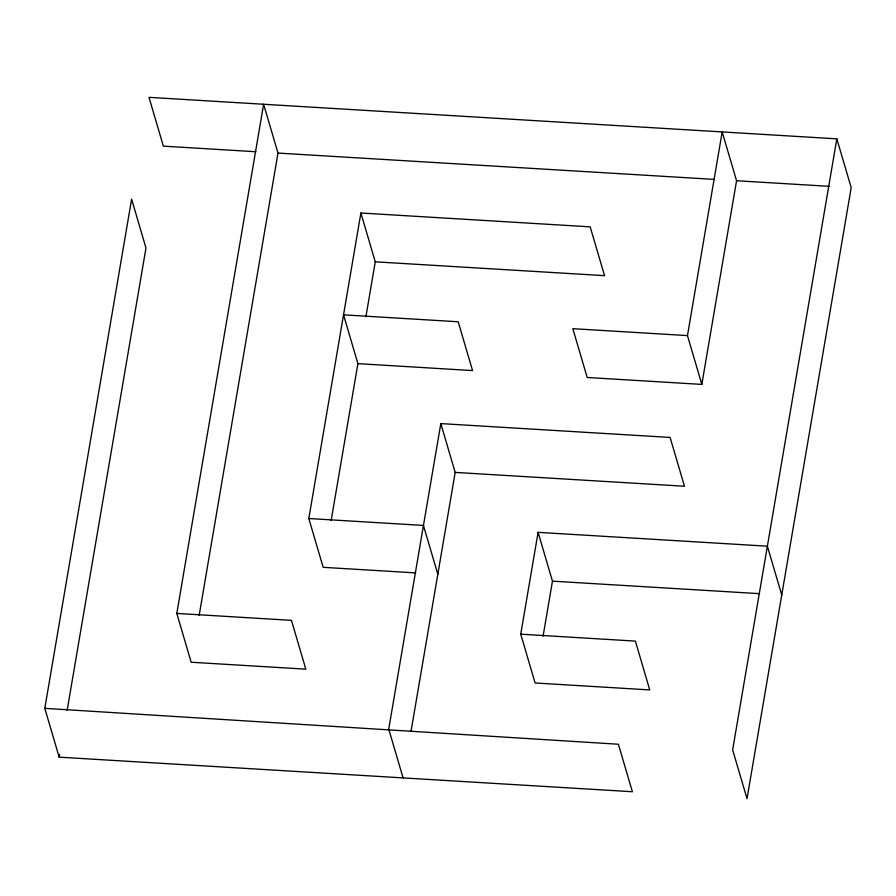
<?xml version="1.0" encoding="UTF-8"?>
<svg xmlns="http://www.w3.org/2000/svg" width="896" height="896" viewBox="0 0 896 896"><rect width="100%" height="100%" fill="white"/><g stroke="black" fill="none" stroke-linecap="round" stroke-linejoin="round"><path stroke-width="1.34" d="M44.8 708.344L618.397 744.24L632.374 791.739L59.17 757.154L44.8 708.344L131.622 199.17L145.981 247.979L67.166 710.237M59.17 757.154L59.64 754.398M176.803 613.424L291.446 620.346L305.816 669.155L191.173 662.234L176.803 613.424L263.626 104.261L277.995 153.07L199.17 615.328M415.722 572.902L323.176 567.325L308.806 518.515L360.898 213.013L590.184 226.845L604.554 275.654L375.267 261.822L360.898 213.013M331.15 520.531L357.907 363.653L343.538 314.843L458.181 321.765L472.55 370.574L357.907 363.653M365.882 316.859L375.267 261.822M440.821 423.595L455.179 472.405L684.466 486.237L670.096 437.427L440.821 423.595L388.73 729.098L403.088 777.907M411.074 731.125L455.179 472.405M520.733 634.178L635.376 641.099L649.734 689.909L535.102 682.987L520.733 634.178L538.093 532.347L767.379 546.179L781.749 594.989M543.077 636.205L552.462 581.157L538.093 532.347M687.467 335.597L722.187 131.925L736.557 180.734L701.826 384.406L587.194 377.485L572.824 328.675L687.467 335.597L701.826 384.406M836.83 138.846L732.648 749.851L747.018 798.661L851.2 187.656L836.83 138.846L148.982 97.339L163.352 146.149L255.886 151.738M277.995 153.07L714.258 179.39M736.557 180.734L829.102 186.323M308.806 518.515L423.45 525.426L437.819 574.235M552.462 581.157L759.517 593.656"/></g></svg>
